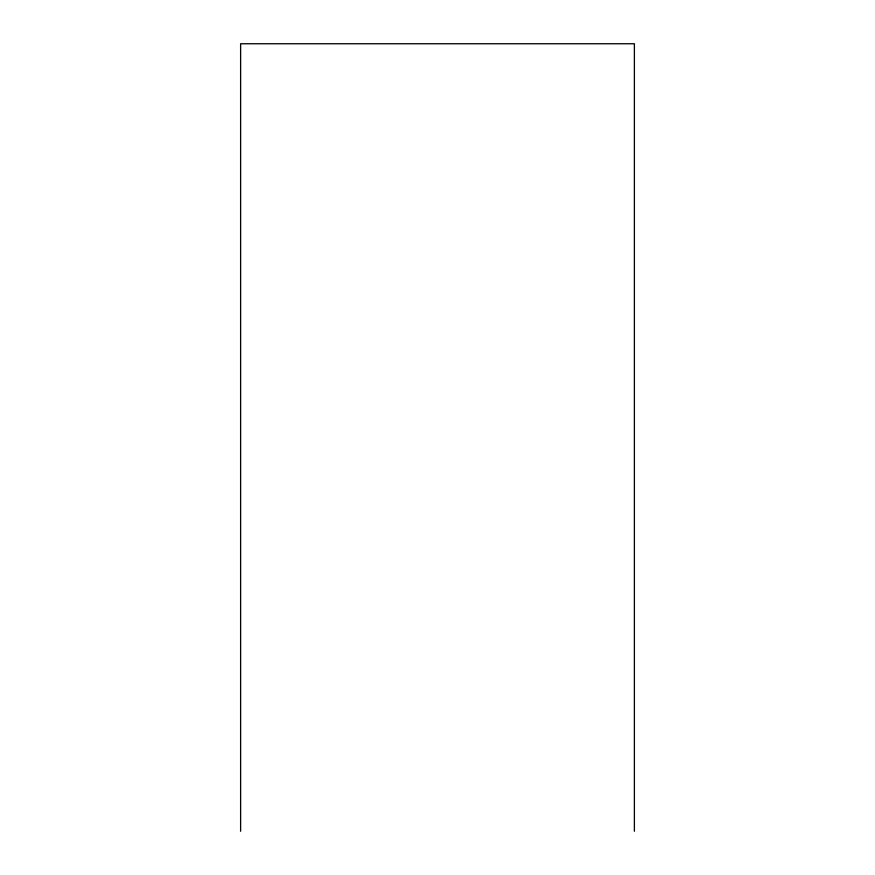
<?xml version="1.0" encoding="UTF-8"?>
<svg xmlns="http://www.w3.org/2000/svg" width="875" height="875" viewBox="0 0 875 875"><rect width="100%" height="100%" fill="white"/><g stroke="black" fill="none" stroke-linecap="round" stroke-linejoin="round"><path stroke-width="1.31" d="M634.386 831.25L634.386 43.75L240.614 43.75L240.614 831.25"/></g></svg>
